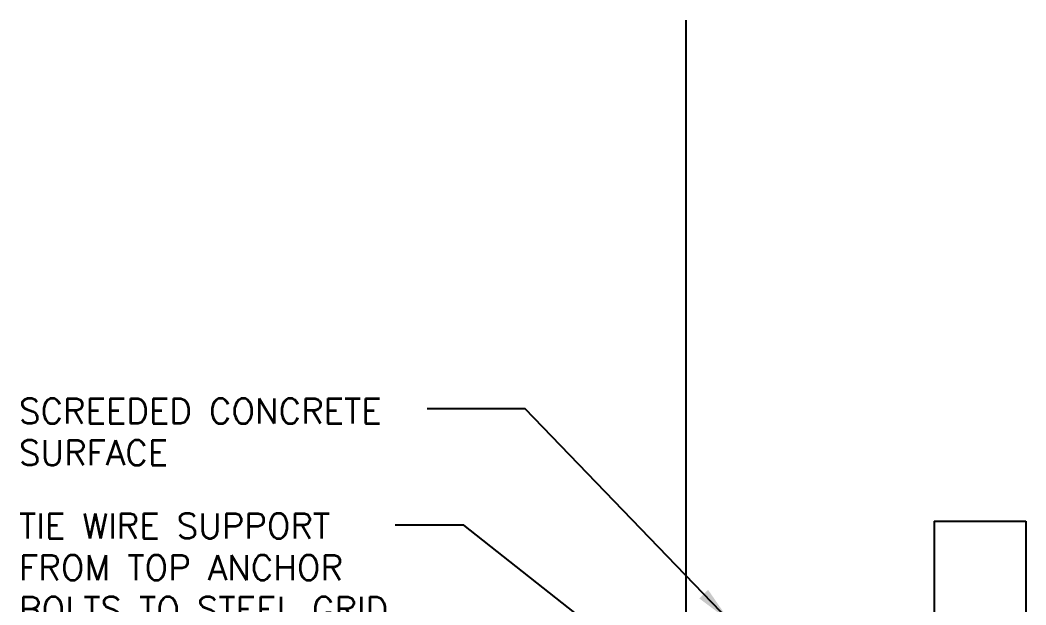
# Model space of a CAD drawing. Header units: inches. Extents: x 86.8 to 131.6, y 266.1 to 346.4.
# Drawn here: x 86.81 to 116.95, y 328.93 to 346.44 of the extents above; entities that cross this region are included whole.
import ezdxf

# ---------------------------------------------------------------- set-up
doc = ezdxf.new("R2010")
doc.units = ezdxf.units.IN
doc.header["$LTSCALE"] = 0.5
doc.header["$MEASUREMENT"] = 0
for name, color, linetype in [('LINE3', 3, 'Continuous'), ('LINE9', 9, 'Continuous'), ('TEXT', 4, 'Continuous')]:
    doc.layers.add(name, color=color, linetype=linetype)
doc.styles.add('DIM', font='romans.shx', dxfattribs={"width": 0.7})
doc.styles.get("Standard").update_dxf_attribs({"font": 'romans.shx'})
doc.dimstyles.get("Standard").update_dxf_attribs({"dimtxt": 0.18, "dimasz": 0.18, "dimexe": 0.18, "dimexo": 0.0625, "dimgap": 0.09, "dimtad": 0, "dimtih": 1, "dimtoh": 1, "dimdec": 4, "dimzin": 0, "dimdsep": 46, "dimtxsty": 'Standard', "dimcen": 0.09, "dimadec": 0, "dimazin": 0, "dimtfac": 1, "dimtdec": 4, "dimtofl": 0, "dimtmove": 0, "dimatfit": 3, "dimfxl": 0, "dimtolj": 1, "dimtzin": 0, "dimarcsym": 0})

msp = doc.modelspace()

# ---------------------------------------------------------------- linework, layer by layer
at = {"layer": 'LINE3'}
msp.add_line((106.774, 309.053), (106.774, 346.436), dxfattribs=at)
at = {"layer": 'LINE9'}
for p, q in [((114.201, 331.437), (114.201, 325.974)), ((114.201, 331.437), (116.951, 331.437)), ((116.951, 331.437), (116.951, 298.436))]:
    msp.add_line(p, q, dxfattribs=at)

# ---------------------------------------------------------------- texts
at = {"layer": 'TEXT', "char_height": 0.75, "width": 13.39725, "attachment_point": 4}
for s, insert in [('SCREEDED CONCRETE SURFACE', (86.778, 334.105)), ('TIE WIRE SUPPORT FROM TOP ANCHOR BOLTS TO STEEL GRID IN WALL CAVITY', (86.778, 329.415))]:
    msp.add_mtext(s, dxfattribs=dict(at, insert=insert))

# ---------------------------------------------------------------- leaders
at = {"layer": 'TEXT'}
for points, override in [([(108.076, 328.436), (101.948, 334.8), (99.012, 334.8)], {"dimscale": 12, "dimtxt": 0.09375, "dimasz": 0.09375, "dimexe": 0.09375, "dimgap": 0.0625, "dimtad": 0, "dimjust": 1, "dimtih": 0, "dimtoh": 0, "dimdec": 1, "dimzin": 3, "dimlunit": 4, "dimtxsty": 'DIM', "dimdle": 0.09375, "dimclrt": 4, "dimtdec": 1, "dimtofl": 1, "dimtmove": 2, "dimfrac": 2}), ([(106.187, 326.521), (100.11, 331.31), (98.05, 331.31)], {"dimscale": 12, "dimtxt": 0.09375, "dimasz": 0.09375, "dimexe": 0.09375, "dimgap": 0.0625, "dimjust": 1, "dimtih": 0, "dimtoh": 0, "dimdec": 1, "dimzin": 3, "dimlunit": 4, "dimtxsty": 'DIM', "dimdle": 0.09375, "dimclrt": 4, "dimtdec": 1, "dimtofl": 1, "dimtmove": 2, "dimfrac": 2})]:
    msp.add_leader(points, dimstyle='Standard', override=override, dxfattribs=at)

doc.saveas('drawing.dxf')
